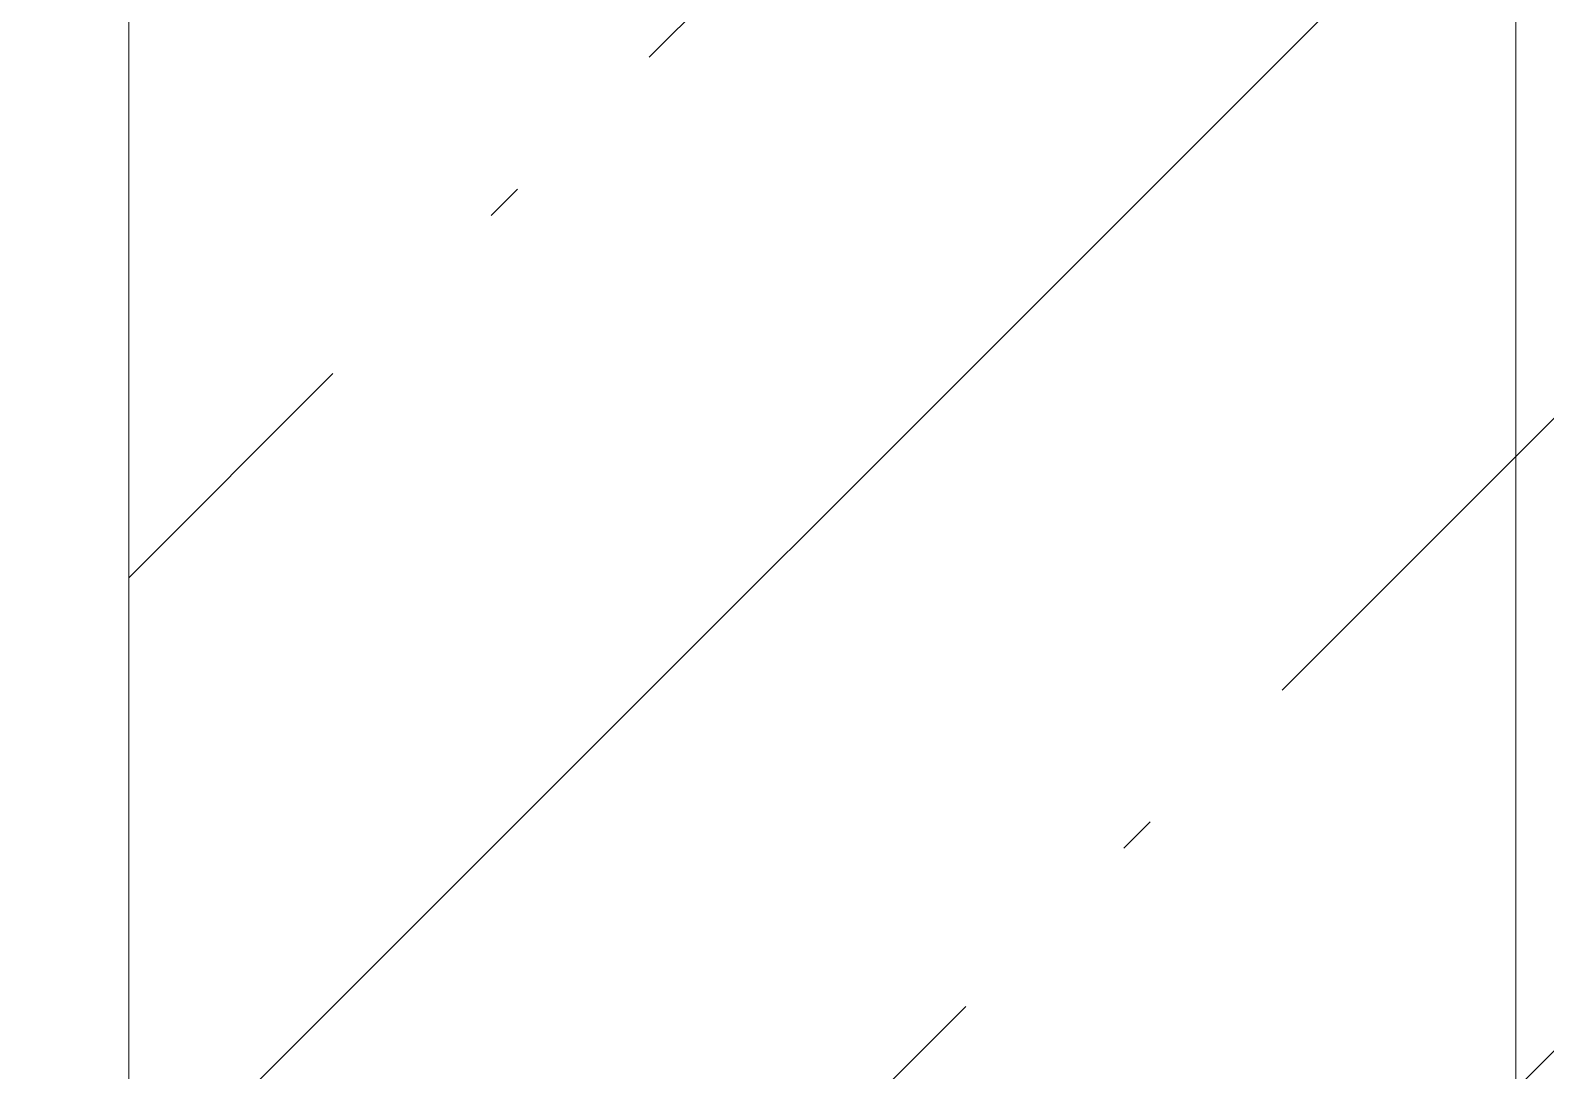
# Model space of a CAD drawing. Header units: millimetres. Extents: x -213547 to 415037, y -3642 to 106956.
# Drawn here: x 48257 to 48530.1, y 102044.1 to 102231.6 of the extents above; entities that cross this region are included whole.
import ezdxf

# ---------------------------------------------------------------- set-up
doc = ezdxf.new("R2010")
doc.units = ezdxf.units.MM
for name, color, linetype, lineweight in [('A-WALL', 7, 'Continuous', 5), ('S-COLS', 7, 'Continuous', 9), ('S-COLS-1', 7, 'Continuous', 5), ('Оси', 7, 'Continuous', 9)]:
    doc.layers.add(name, color=color, linetype=linetype, lineweight=lineweight)
doc.layers.add('A-WALL-1', color=9, linetype='Continuous', lineweight=5, true_color=0x808080)
doc.layers.add('A-WALL-FNSH-1', color=9, linetype='Continuous', lineweight=5, true_color=0x808080)

# ---------------------------------------------------------------- blocks, each defined once
blk = doc.blocks.new('BSC_Колонна _Прямоугольная - 500х500-V89-Объем проектирования 1 этажа')
at = {"layer": 'S-COLS-1'}
h = blk.add_hatch(dxfattribs=at)
h.set_pattern_fill('FP_107', color=256, style=0, pattern_type=2)
h.set_pattern_definition([(45, (-48460, -23000), (-114.04925, 114.04925), []), (45, (-48345.95, -23000), (-114.04925, 114.04925), [201.613, -40.323, 6.706, -33.617])])
h.paths.add_polyline_path([(214.95, -250), (250, -250), (250, 250), (-250, 250), (-250, -250), (188.56, -250)])
blk.add_line((-250, 250), (-250, -250), dxfattribs=at)
blk = doc.blocks.new('1floor')
at = {"layer": 'A-WALL'}
for radius in [442.5, 430]:
    blk.add_arc((48460, 23000), radius, 181.0922, 180, dxfattribs=at)
at = {"layer": 'A-WALL-1'}
for radius in [455, 380]:
    blk.add_arc((48460, 23000), radius, 181.0922, 180, dxfattribs=at)
at = {"layer": 'A-WALL-FNSH-1'}
for centre, radius, start, end in [((48460, 22998.55), 454.56, 342.4417, 179.9986), ((48460, 22998.55), 453.56, 342.4417, 179.9986), ((48460, 22998.56), 454.56, 180, 342.3016), ((48460, 22998.56), 453.56, 180, 342.3016)]:
    blk.add_arc(centre, radius, start, end, dxfattribs=at)
at = {"layer": 'Оси'}
blk.add_line((48460, 22398.07), (48460, 27398.07), dxfattribs=at)
at = {"layer": 'S-COLS'}
blk.add_blockref('BSC_Колонна _Прямоугольная - 500х500-V89-Объем проектирования 1 этажа', (48460, 23000), dxfattribs=at)

msp = doc.modelspace()

# ---------------------------------------------------------------- block references
msp.add_blockref('1floor', (64.7, 79186.05))

doc.saveas('drawing.dxf')
